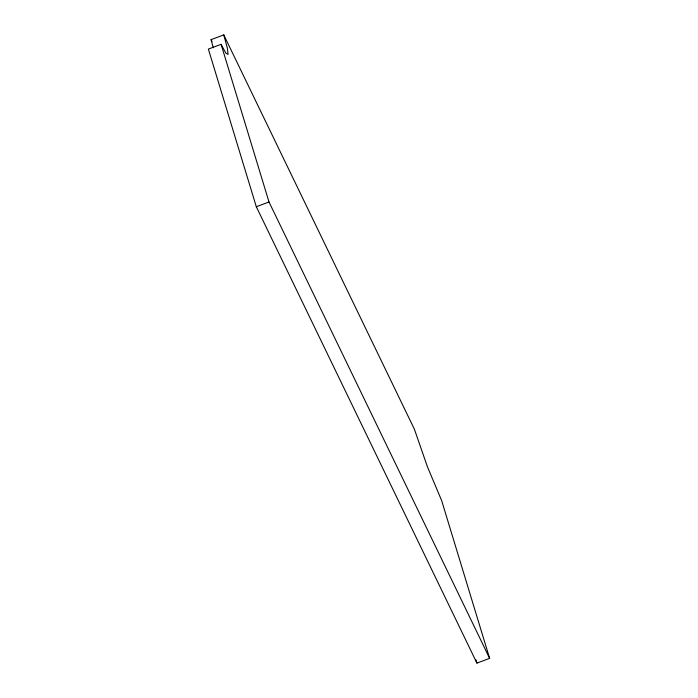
<?xml version="1.0" encoding="UTF-8"?>
<svg xmlns="http://www.w3.org/2000/svg" width="698" height="698" viewBox="0 0 698 698"><rect width="100%" height="100%" fill="white"/><g stroke="black" fill="none" stroke-linecap="round" stroke-linejoin="round"><path stroke-width="1.05" d="M213.256 47.717L211.066 39.638L223.77 34.9L414.394 429.218L427.481 466.918L441.694 500.71L489.63 658.362L476.917 663.1L256.306 206.739L208.37 49.087L221.083 44.349L225.882 53.144L228.08 54.435L227.339 48.031L223.77 34.9M256.306 206.739L269.009 202.001L489.63 658.362M211.066 39.638L212.009 41.601M475.975 659.985L476.917 663.1M221.083 44.349L269.009 202.001"/></g></svg>
